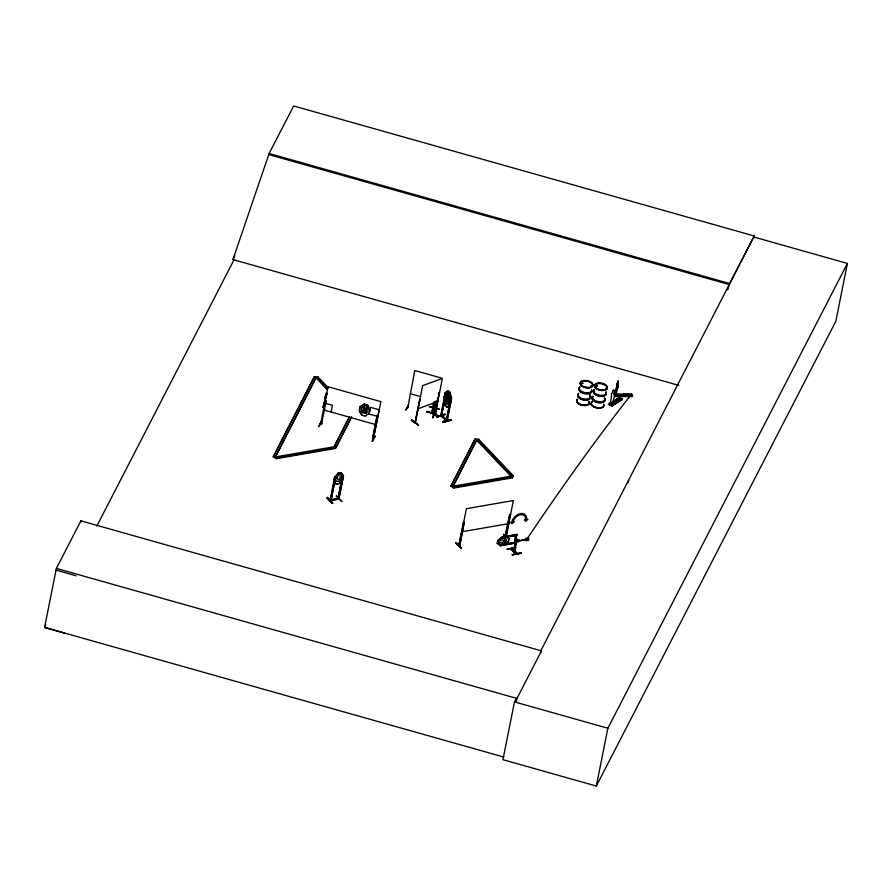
<?xml version="1.0" encoding="UTF-8"?>
<svg xmlns="http://www.w3.org/2000/svg" width="892" height="892" viewBox="0 0 892 892"><rect width="100%" height="100%" fill="white"/><g stroke="black" fill="none" stroke-linecap="round" stroke-linejoin="round"><path stroke-width="1.34" d="M618.39 381.029L617.364 383.437A2.308 0.68 -89.5 0 0 616.651 386.214L615.591 393.851L615.235 393.383M431.371 412.885L438.507 417.512M323.027 407.254L323.919 404.377L324.465 404.533L323.584 407.41L323.027 407.254L324.13 402.292L324.643 403.608L324.13 402.292M323.584 407.41L324.688 402.448M324.554 399.649L325.435 396.784L325.993 396.929L325.101 399.806L324.554 399.649L325.658 394.688L326.16 396.003L325.658 394.688M325.58 397.587L326.483 393.026L327.041 393.182L326.137 397.732L325.402 397.966L325.993 396.929M325.101 399.806L326.204 394.844M415.404 421.671L414.903 422.663L419.887 399.404L415.193 422.864L415.471 421.671M434.638 415.349C435.162 414.1 434.315 415.326 435.017 415.605L442.376 378.409L422.607 385.656L415.259 422.841M324.465 404.533L324.432 405.715L323.919 404.377M325.402 397.966L325.435 396.784M614.588 395.234L614.51 392.971L614.432 395.234L614.51 393.339L615.558 393.829M514.026 543.139C513.424 541.444 516.836 542.581 514.416 542.67L514.048 543.239M515.81 535.624L515.977 534.999M516.423 535.144L501.694 537.776M611.477 403.084L610.864 403.73L610.797 403.128M611.154 403.44L610.797 403.719M433.858 402.102L431.661 413.041L432.453 411.814M431.65 412.963L434.214 408.079L435.541 401.333M434.393 408.135L431.828 412.193L434.103 408.168M432.453 411.747C430.702 416.363 436.511 406.763 433.88 408.503M434.092 407.789L434.761 407.365L434.493 407.889M429.465 406.618L439.477 409.216L429.431 406.741M518.653 540.686L526.28 539.437L518.876 541.054M614.343 394.654L614.822 391.844A1.148 0.87 57.3 0 0 614.075 390.395A1.148 0.87 57.3 0 0 612.949 390.886L612.536 392.959A2.308 1.728 57.3 0 0 611.544 395.792L610.362 403.474C612.246 406.875 613.462 402.883 612.96 405.057L610.15 403.619M501.661 537.898L502.185 537.006L516.635 534.419L516.457 535.289M342.55 475.581L337.979 499.252L338.826 499.174L343.487 475.982L342.55 479.327L339.027 483.587L335.983 484.044L333.786 480.888L334.6 477.231L338.191 473.039L341.168 472.526L343.431 475.737L338.793 499.141L330.151 500.613L330.999 500.535L335.526 476.763L331.088 500.512L331.122 499.408M614.755 393.851L615.09 393.651M617.922 384.708L618.067 384.708A2.308 0.68 -89.5 0 1 617.576 387.998L617.431 387.998A2.308 0.68 -89.5 0 0 617.922 384.708L618.256 381.029M615.413 393.907L616.785 386.214A2.308 0.68 -89.5 0 1 617.509 383.437L618.312 380.895M541.154 652.554L541.489 650.87L80.904 520.839L56.386 568.416L44.6 627.411L64.592 633.142M80.57 522.522L80.904 520.839M96.827 526.068L234.027 259.817L232.946 259.505L269.128 153.535L293.646 105.947L754.231 235.979L540.708 651.004M328.289 387.797L317.998 376.937L314.363 376.692L273.13 457.139L275.059 457.685L279.151 456.972M273.275 456.414L275.204 456.96L333.898 446.78L334.768 448.565L276.063 458.744L275.059 457.685L316.281 377.227L327.52 389.079M276.063 458.744L275.204 456.96M273.766 455.912L314.363 376.692M275.059 457.685L316.281 377.227M323.473 383.582L317.853 377.662L317.998 376.937M319.258 426.443L321.845 420.991L318.712 426.287L321.822 420.979M320.462 424.046L320.942 423.031C322.893 423.042 320.551 425.484 321.711 423.31M377.84 416.508L369.032 414.022L370.381 407.287L379.178 409.762L373.335 439.02L380.873 401.645L328.078 386.738L320.562 424.068L321.421 424.336L326.16 401.032L324.967 400.631L324.097 403.452M331.077 411.993L332.426 405.258L325.547 403.318M351.437 417.467L335.682 448.052L333.753 447.505L349.028 417.423M335.682 448.052L351.582 416.742M331.066 499.654L338.101 498.65L330.531 499.765L330.241 500.59L335.28 476.897M330.241 500.59L334.511 477.22M332.192 503.289L327.029 497.792L332.17 503.344L332.749 502.776L327.509 497.312L326.974 497.859L332.549 503.222M336.262 496.253L341.948 501.65L336.418 495.796M338.191 473.039L335.515 479.729L336.975 481.58L338.904 481.245L341.279 478.725L341.826 475.982L341.101 472.626L343.331 475.793L342.506 475.927L337.8 499.063L338.938 498.048M338.213 499.275L339.027 498.282M339.127 498.238C338.525 500.167 326.907 500.111 331.2 499.643M360.167 406.908C358.205 410.621 360.836 416.241 365.263 416.051M361.884 415.159L359.309 410.565L360.067 406.841L364.103 404.109L367.459 405.057L370.035 409.651L369.266 413.375L365.229 415.94M377.082 415.605L372.533 438.808L377.171 415.438L378.063 415.683L377.171 415.438M372.254 441.406L374.841 435.954L372.254 441.406L375.298 436.567L374.752 436.433M406.083 409.762L408.569 404.823M407.755 408.001L414.769 370.526L441.172 377.974M407.878 407.399L407.265 407.878M433.813 403.017L432.252 412.639M432.107 413.052L434.426 401.757M433.925 408.636L435.307 401.779M435.017 412.762L432.609 417.289M435.653 401.879L434.426 408.659M435.998 401.244L433.679 415.349L436.534 401.199M433.3 415.014L433.456 414.133M433.635 415.326L433.534 414.167M437.939 397.642L434.359 415.505M438.463 395.022L439.566 392.458L438.987 392.402M434.962 415.594L439.321 392.279M444.885 414.646L436.712 416.687L444.93 414.178M448.665 391.856L447.293 394.442L444.372 396.316L443.636 399.984L445.063 405.381M441.529 415.505L440.826 414.947L441.841 415.404L441.362 416.352L440.849 414.925L440.67 415.839L445.364 392.703L448.074 390.685L450.17 392.469L451.419 397.921L446.859 421.035L446.691 419.53L447.227 419.987M443.714 400.006L445.197 392.625L448.074 390.685M443.737 402.147L441.027 415.75L447.171 420.924L451.698 397.787L450.884 397.13M445.097 395.346C444.595 392.001 446.401 393.428 445.643 392.625M441.362 416.352L445.822 393.194M441.306 416.296L444.026 403.987M447.182 394.532L444.985 399.995L445.911 403.329L447.26 404.477L449.033 403.44L449.59 400.686L449.3 396.226L447.26 394.387L446.97 396.059L448.018 398.613L449.312 396.171L449.256 392.458L448.576 391.878M443.068 421.626L443.279 422.362L451.419 420.188L451.174 419.43C434.672 424.659 446.379 418.905 451.419 420.154M447.093 420.879C447.762 418.716 434.426 410.833 446.301 419.842L446.223 420.578L450.795 397.419L451.419 397.854M446.569 420.433L449.512 405.47M450.059 402.749L451.14 397.308M456.849 486.263L452.757 486.965L450.828 486.43L475.046 438.998L478.681 439.243L513.313 475.77L513.168 476.495L511.45 476.796L511.595 476.072M452.757 486.965L476.964 439.544L512.61 477.131L512.465 477.856L453.772 488.035L452.757 486.965L476.964 439.544M453.772 488.035L452.902 486.252L450.973 485.705M475.046 438.998L450.828 486.43M456.236 542.57L455.7 543.116L461.443 548.491L455.756 543.05M478.681 439.243L478.536 439.968L476.819 440.269L512.465 477.856M459.291 545.012L460.049 544.845L458.956 545.882L459.759 545.77L464.23 522.389L463.439 522.534L458.722 545.67L459.871 544.655M460.049 544.845L459.882 545.681L459.636 544.622M458.856 545.581L459.614 545.514L464.23 522.389M460.974 548.535L461.521 548.023L456.269 542.548M516.635 534.419L515.108 543.183L500.445 545.737L497.245 543.429L497.825 540.485L502.185 537.006L502.207 537.987L516.713 535.445L515.587 535.534L515.766 534.654M497.301 543.484L497.914 540.519L501.862 538.456L504.649 537.976L506.489 539.504L506.11 541.399L503.523 543.652L500.724 544.142L497.401 543.429M498.026 542.314L498.215 541.366L501.572 539.894L504.471 540.284L502.642 542.447L498.082 542.381M500.646 544.722L500.668 545.692L500.646 544.722L515.275 542.314M505.017 536.616L503.434 534.375L505.574 536.583M504.894 537.664L509.6 514.528L510.581 514.584L509.6 514.528M505.162 537.843L509.789 514.717M505.853 536.304L504.08 545.034L508.473 541.544L509.053 538.612L505.853 536.304L508.953 538.679M505.942 536.661L510.391 514.394M506.121 536.85L513.379 500.535L466.427 508.674L458.912 545.859L459.793 545.703M507.158 549.004L515.609 547.532M511.005 548.68L516.245 553.809M517.661 553.876L512.053 548.156L517.293 553.631M512.108 548.167L517.271 553.921M521.162 552.951C493.945 558.515 539.682 549.55 512.365 554.49M502.363 537.207L516.814 534.609L513.491 551.089M515.933 539.303L517.059 539.292L515.933 539.303L515.888 540.418L517.081 540.485L516.055 540.887L515.476 540.284L516.724 540.106M514.628 551.535L513.97 551.691L516.1 540.652L519.01 540.184L518.743 541.511L516.568 541.89L516.691 540.407M514.071 551.691L516.234 540.864L513.937 551.635M516.29 541.578L514.216 550.977M516.869 540.251L516.914 539.136M514.684 551.591L516.836 540.563M518.743 541.511L518.865 540.028M515.732 699.462L514.483 701.893L502.943 759.683L596.324 786.053L835.849 321.22L847.4 263.43L754.008 237.06M516.435 701.123L516.97 698.447L541.489 650.87M611.332 403.028C609.938 407.075 612.771 402.894 610.351 402.604L609.292 403.284L609.426 404.745L620.23 398.222L609.76 404.923L620.185 398.222M611.065 404.968L610.195 404.533L610.563 402.716L609.347 404.199L611.722 405.414L612.949 403.931M610.106 404.589L610.351 402.604M613.161 404.043L612.102 404.723L612.079 406.072M614.655 395.747L614.822 394.944L630.544 395.078M614.822 394.944L614.566 396.171L632.428 396.215M615.67 394.208L615.87 393.205L614.053 393.194M620.063 398.01L619.539 397.397L622.504 399.371L612.012 406.05L611.132 405.615L622.326 399.036L619.505 397.732M623.497 394.074L624.288 396.171L623.497 394.074L625.314 394.086L626.106 396.182L625.314 394.086M626.931 394.108L627.723 396.204L626.931 394.108L628.748 394.119L629.54 396.215L628.748 394.119M629.919 394.331L631.781 394.141L632.473 396.327M630.8 396.026L629.964 394.13M631.781 394.141L631.759 394.721L613.83 394.197M596.324 786.053L607.876 728.251L847.4 263.43M727.694 289.889L729.712 283.556L754.231 235.979M753.941 238.008L754.487 235.276M615.837 395.167L617.576 387.998M581.751 382.557C581.684 383.002 583.178 384.586 581.082 382.735M582.108 382.646L581.149 382.713L581.562 383.437M591.151 385.712L592.165 386.091L591.363 385.868M596.012 386.024L595.7 385.299M606.292 388.076C607.341 388.879 604.798 388.845 606.17 388.276M614.599 393.796L614.51 392.971M612.235 404.433L614.198 397.152A2.308 1.728 57.3 0 0 614.41 393.918L614.332 393.974M426.733 411.959L426.978 411.212L436.779 414.479L426.766 411.881M426.889 411.602L436.779 414.401M325.613 395.858L326.483 393.026M326.16 396.003L326.84 393.584L326.294 393.428M324.643 403.608L325.524 400.787M324.398 402.693L324.967 400.631M625.615 394.989L624.311 395.078M338.057 498.204L338.737 498.059M411.29 420.322L418.56 425.25L411.58 419.786L418.56 425.138M514.227 542.358L514.06 543.027L515.119 543.284M616.829 401.132L616.06 400.397M440.726 415.85L446.803 420.979M408.48 405.191L405.748 410.108M325.268 400.787L326.16 401.032M323.874 405.559L324.108 403.73L324.655 403.886M321.454 424.324L320.652 424.124M373.547 438.831L372.377 438.73L373.235 438.976M432.486 417.724L435.14 412.327M432.776 417.779L435.095 412.717M234.852 255.803L232.912 259.572L678.79 385.377M45.871 624.946L44.6 627.411L503.846 757.063M333.753 447.505L349.508 416.921M360.145 406.964L364.137 404.221L367.359 405.191L370.002 409.707M365.084 405.046L366.199 405.303L366.668 408.737L366.356 410.353L364.962 411.457L363.88 411.156L363.111 409.439L365.107 404.99M367.459 405.057L368.273 409.194L367.727 411.948L365.151 413.52L362.988 412.907L361.249 410.108L361.795 407.365L364.137 404.221M434.092 407.677L434.727 407.421M610.808 403.585L611.499 402.983L610.663 403.217M610.44 402.905L611.6 403.072L610.987 403.552M507.057 549.26L515.855 547.733M582.766 383.337L582.164 383.527M595.878 385.957L596.202 385.143M596.023 385.757L596.938 385.946L596.536 385.154M606.069 388.377L606.147 388.678M606.393 388.522L605.735 388.577M625.404 394.665L624.333 394.498L624.623 395.39M624.846 395.279L625.582 395.089M615.948 400.642L616.941 400.363L617.286 401.199M516.535 539.995L515.52 540.039L516.189 540.797L519.01 540.184M526.113 539.214L526.18 539.794M614.655 396.193L632.428 395.87L632.606 396.617L614.688 396.461L614.521 395.725M447.271 394.509L444.428 396.405L445.933 401.623C449.122 406.295 452.935 399.226 449.356 396.16L447.26 394.387M449.947 405.258C441.428 413.13 458.042 396.494 447.884 403.496L445.844 401.645L444.372 396.316M612.949 390.886L612.871 390.93A1.148 0.87 57.3 0 1 613.997 390.451A1.148 0.87 57.3 0 1 614.744 391.889L614.822 391.844M619.539 397.397L608.812 404.422L609.637 404.712M619.505 397.598L608.823 404.433L611.488 405.793M619.661 397.943L612.659 402.381L620.052 397.877M612.258 404.845L620.353 399.616M612.614 405.024L622.326 399.159L611.7 405.893L611.354 405.447M611.522 405.793L622.36 398.835M624.333 394.498L624.166 395.134M420.132 399.583L419.563 399.538M417.991 408.781L437.749 401.523M448.096 390.808L446.268 393.573L445.721 396.327L446.647 399.661L447.996 400.809L449.769 399.772L450.081 392.491M448.431 396.148L448.263 401.445L447.282 402.281L446.613 401.712C445.833 400.508 446.636 394.398 448.52 396.126M444.985 414.167L436.745 416.809M444.539 414.356L436.679 416.675M451.14 419.831L443.279 422.34M443.034 422.083L451.174 419.931M624.3 394.665L625.214 394.732M320.685 423.89L321.454 424.09M616.16 400.497L617.231 400.698M617.186 401.099L615.937 400.575M464.409 522.578L463.439 522.534M314.218 377.405L317.853 377.662M276.208 458.031L334.913 447.851M338.213 473.128L341.168 472.526M334.857 477.476L335.66 477.343M342.684 476.116L343.487 475.982M330.91 499.408L330.375 499.788M452.902 486.252L513.313 475.77M480.052 482.238L482.784 481.758M453.905 487.311L512.61 477.131M461.811 531.788L508.763 523.649M505.864 536.471L502.196 537.096L497.881 540.552M515.721 534.721L516.814 534.609M516.423 541.734L518.598 541.355M500.825 544.912L515.275 542.447M500.434 545.57L514.918 542.994M512.342 554.835L521.151 553.308M596.503 385.344L595.354 385.779M596.793 386.169L597.038 385.478M618.479 382.623L618.323 381.23M614.109 393.339L615.87 393.205M616.495 394.364L631.636 394.454M613.997 394.565L631.904 394.71M615.279 394.721L630.51 394.833M614.878 395.089L616.64 394.955L616.495 396.115L615.77 394.164M614.41 395.858L632.618 396.037L614.521 396.07M321.51 423.477L320.629 423.198M372.722 437.939L373.715 437.994L372.834 437.716M596.302 385.233L597.161 385.623M581.852 382.657L582.799 383.214M372.666 438.563L373.447 438.808M269.128 153.535L729.712 283.556M268.916 154.617L729.5 284.648M410.153 393.64L420.712 396.617M323.45 409.852L376.246 424.759M333.898 446.78L335.827 447.327M56.386 568.416L516.97 698.447M514.483 701.893L607.876 728.251M56.051 570.1L76.054 575.819M582.075 382.601L582.71 383.036M610.44 403.429L612.313 404.388M447.985 390.718L450.125 392.536M505.184 536.192L503.434 534.375L505.218 536.594M481.345 442.934L485.092 446.881M488.827 450.828L494.447 456.749M498.193 460.696L502.865 465.635M507.548 470.575L513.168 476.495M515.609 535.445L514.662 542.425L515.989 534.81M516.457 540.117L517.037 540.719M508.897 538.612L508.384 541.522L504.103 544.934M316.136 377.952L327.375 389.804M339.027 483.587L336.106 483.999L333.942 480.888M327.353 497.736L332.66 503.255M596.893 385.4L596.815 386.303L595.443 385.678M615.279 393.907L615.971 395.167M527.651 538.021A3099.633 572.318 -72.1 0 1 630.644 395.29M527.529 538.222A1.293 0.658 80.2 0 1 528.477 538.289A1.293 0.658 80.2 0 1 528.677 540.106A1.293 0.658 80.2 0 1 527.718 540.028M590.169 396.706A6.456 3.367 11.3 0 1 583.268 400.029A6.456 3.367 11.3 0 1 578.495 394.264M591.887 390.183A6.456 3.367 11.3 0 1 583.937 392.38A6.456 3.367 11.3 0 1 579.99 386.816M589.746 395.078A6.556 3.423 11.3 0 1 584.238 399.527A6.556 3.423 11.3 0 1 578.551 393.528M590.337 396.338A6.556 3.423 11.3 0 1 583.335 399.705A6.556 3.423 11.3 0 1 578.484 393.851M589.746 394.721A6.467 3.378 11.3 0 1 584.316 399.114A6.467 3.378 11.3 0 1 578.696 393.194M591.92 390.562A6.556 3.423 11.3 0 1 583.836 392.803A6.556 3.423 11.3 0 1 579.822 387.15M591.686 391.253A6.467 3.378 11.3 0 1 584.539 393.662A6.467 3.378 11.3 0 1 579.142 388.622M589.121 402.058A6.478 3.39 11.3 0 1 582.197 405.381A6.478 3.39 11.3 0 1 577.414 399.605M591.619 389.96A6.556 3.423 11.3 0 1 585.453 393.483A6.556 3.423 11.3 0 1 579.131 388.232M589.166 401.846A6.478 3.39 11.3 0 1 582.242 405.169A6.478 3.39 11.3 0 1 577.447 399.393M604.62 399.293A6.456 3.367 11.3 0 1 597.718 402.615A6.456 3.367 11.3 0 1 592.946 396.851M603.628 404.277A6.456 3.367 11.3 0 1 596.726 407.599A6.456 3.367 11.3 0 1 591.953 401.835M606.114 391.844A6.456 3.367 11.3 0 1 599.212 395.167A6.456 3.367 11.3 0 1 594.44 389.403M604.854 398.59A6.556 3.423 11.3 0 1 597.841 401.969A6.556 3.423 11.3 0 1 593.002 396.115M604.129 397.988A6.556 3.423 11.3 0 1 598.621 402.437A6.556 3.423 11.3 0 1 592.935 396.438M606.136 393.829A6.467 3.378 11.3 0 1 598.175 396.037A6.467 3.378 11.3 0 1 594.217 390.462M606.069 392.547A6.556 3.423 11.3 0 1 599.056 395.914A6.556 3.423 11.3 0 1 594.206 390.06M606.136 392.212A6.556 3.423 11.3 0 1 599.123 395.591A6.556 3.423 11.3 0 1 594.273 389.737M604.843 398.222A6.467 3.378 11.3 0 1 598.766 401.701A6.467 3.378 11.3 0 1 592.533 396.516M603.572 404.633A6.478 3.39 11.3 0 1 596.648 407.967A6.478 3.39 11.3 0 1 591.864 402.18M603.616 404.41A6.478 3.39 11.3 0 1 596.692 407.744A6.478 3.39 11.3 0 1 591.909 401.957M444.985 401.957L445.532 402.493L446.937 400.976L447.962 404.589L447.416 400.753C450.226 399.772 448.52 396.817 447.182 399.928L446.156 396.472L446.702 400.173L444.985 401.957M337.488 476.729L337.165 478.346L337.867 479.595L338.826 479.428L340.053 477.844L340.064 473.262L339.094 473.429L337.488 476.729M614.722 400.497L617.498 402.136L614.722 400.497M615.781 399.817L618.557 401.456L615.781 399.817M616.718 399.215L619.494 400.854L616.718 399.215M617.777 398.534L620.553 400.173L617.777 398.534M618.49 398.077L621.256 399.716L618.49 398.077M362.81 406.429L363.992 409.696C359.587 411.591 362.687 413.899 364.449 410.365C364.716 414.178 368.307 414.691 365.14 409.997C369.188 408.202 366.567 405.949 364.705 409.305L363.691 406.707L362.81 406.429M628.659 480.755L627.935 482.539L628.659 480.755M510.536 548.725L515.71 554.244L510.57 548.714M527.763 519.367L525.656 521.363L524.206 519.991L525.433 519.768A7.27 4.984 -43.5 0 0 520.482 514.762A7.27 4.984 -43.5 0 0 513.09 521.909L514.305 521.697L512.075 523.716L510.525 522.355L511.74 522.143A8.708 5.976 -43.5 0 1 520.593 513.58A8.708 5.976 -43.5 0 1 526.536 519.579L527.763 519.367M445.108 405.314L447.16 407.165L445.108 405.314M582.119 385.768A6.478 3.39 11.3 0 0 592.779 385.712A6.478 3.39 11.3 0 0 584.884 380.405A6.478 3.39 11.3 0 0 582.119 385.768M582.03 386.292A6.456 3.367 11.3 0 0 592.645 386.236A6.456 3.367 11.3 0 0 584.784 380.951A6.456 3.367 11.3 0 0 582.03 386.292M582.075 385.98A6.478 3.39 11.3 0 0 592.734 385.924A6.478 3.39 11.3 0 0 584.84 380.616A6.478 3.39 11.3 0 0 582.075 385.98M582.275 405.013A6.456 3.367 11.3 0 0 589.177 401.69A6.445 3.367 11.3 0 1 582.275 405.013A6.445 3.367 11.3 0 1 577.514 399.259A6.456 3.367 11.3 0 0 582.275 405.013M596.57 388.355A6.478 3.39 11.3 0 0 607.229 388.299A6.478 3.39 11.3 0 0 599.335 382.991A6.478 3.39 11.3 0 0 596.57 388.355M596.48 388.879A6.456 3.367 11.3 0 0 607.095 388.812A6.456 3.367 11.3 0 0 599.234 383.538A6.456 3.367 11.3 0 0 596.48 388.879M596.536 388.544A6.478 3.39 11.3 0 0 607.196 388.488A6.478 3.39 11.3 0 0 599.29 383.181A6.478 3.39 11.3 0 0 596.536 388.544M525.5 538.813A1.293 0.658 80.2 0 0 526.28 540.775A1.293 0.658 80.2 0 0 526.659 538.902A1.293 0.658 80.2 0 0 525.5 538.813"/></g></svg>
